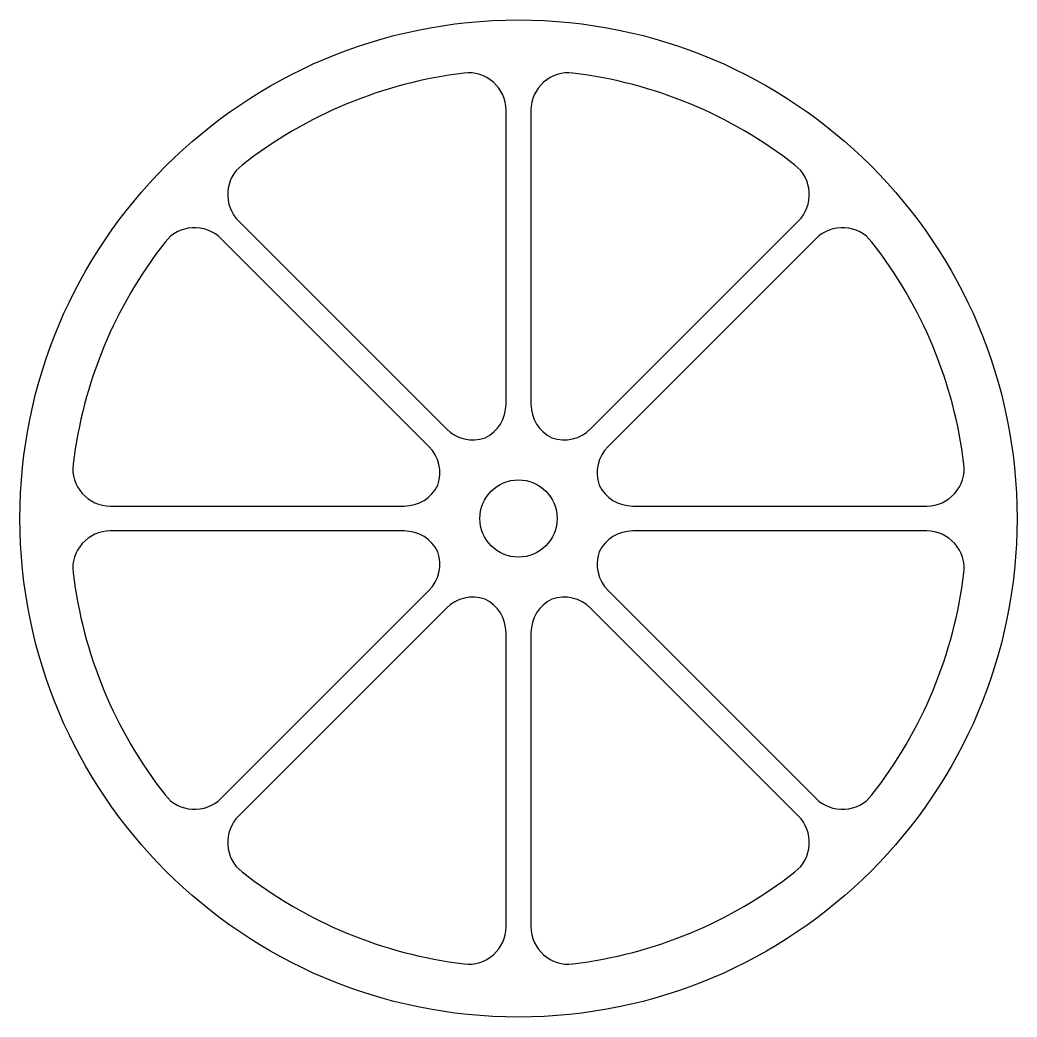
# Model space of a CAD drawing. Header units: inches. Extents: x 20.7 to 100.7, y -1.5 to 78.5.
import ezdxf

# ---------------------------------------------------------------- set-up
doc = ezdxf.new("R2010")
doc.units = ezdxf.units.IN
doc.header["$MEASUREMENT"] = 0

msp = doc.modelspace()

# ---------------------------------------------------------------- linework, layer by layer
for points in [[(58.014, 44.935, 0.286292), (59.694, 47.629), (59.694, 71.221, 0.450268), (56.331, 74.199, 0.136431), (38.512, 66.818, 0.450268), (38.239, 62.334), (54.921, 45.652, 0.286292), (58.014, 44.935)], [(63.375, 44.935, 0.286292), (66.468, 45.652), (83.15, 62.334, 0.450268), (82.877, 66.818, 0.136431), (65.058, 74.199, 0.450268), (61.694, 71.221), (61.694, 47.629, 0.286292), (63.375, 44.935, 0.286292)], [(54.223, 35.784, 0.286292), (51.529, 37.464), (27.938, 37.464, 0.450268), (24.96, 34.1, 0.136431), (32.34, 16.281, 0.450268), (36.825, 16.009), (53.506, 32.69, 0.286292), (54.223, 35.784)], [(63.375, 31.993, 0.286292), (61.694, 29.299), (61.694, 5.707, 0.450268), (65.058, 2.73, 0.136431), (82.877, 10.11, 0.450268), (83.15, 14.594), (66.468, 31.276, 0.286292), (63.375, 31.993)]]:
    msp.add_lwpolyline(points, format="xyb")
for points in [[(54.223, 41.144, 0.286292), (53.506, 44.238), (36.825, 60.919, 0.450268), (32.34, 60.647, 0.136431), (24.96, 42.828, 0.450268), (27.938, 39.464), (51.529, 39.464, 0.286292)], [(67.165, 41.144, 0.286292), (69.859, 39.464), (93.451, 39.464, 0.450268), (96.429, 42.828, 0.136431), (89.048, 60.647, 0.450268), (84.564, 60.919), (67.882, 44.238, 0.286292)], [(67.165, 35.784, 0.286292), (67.882, 32.69), (84.564, 16.009, 0.450268), (89.048, 16.281, 0.136431), (96.429, 34.1, 0.450268), (93.451, 37.464), (69.859, 37.464, 0.286292)], [(58.014, 31.993, 0.286292), (54.921, 31.276), (38.239, 14.594, 0.450268), (38.512, 10.11, 0.136431), (56.331, 2.73, 0.450268), (59.694, 5.707), (59.694, 29.299, 0.286292)]]:
    msp.add_lwpolyline(points, format="xyb", close=True)
for radius in [40, 3.1]:
    msp.add_circle((60.694, 38.464), radius)

doc.saveas('drawing.dxf')
